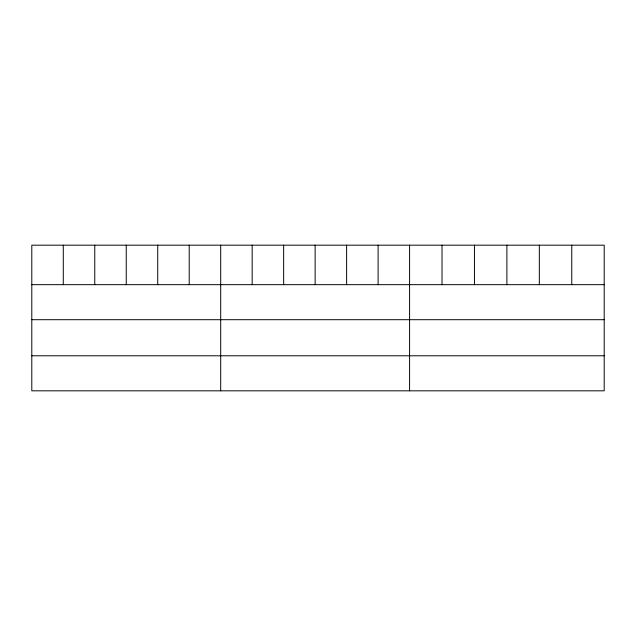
<?xml version="1.0" encoding="UTF-8"?>
<svg xmlns="http://www.w3.org/2000/svg" width="636" height="636" viewBox="0 0 636 636"><rect width="100%" height="100%" fill="white"/><g stroke="black" fill="none" stroke-linecap="round" stroke-linejoin="round"><path stroke-width="0.95" d="M604.2 284.666L604.2 390.822L31.8 390.822L31.8 245.178L604.2 245.178L604.2 284.666L31.8 284.666M31.8 319.701L604.2 319.701M31.8 355.786L604.2 355.786M571.764 245.178L571.764 284.666M539.328 245.178L539.328 284.666M506.892 245.178L506.892 284.666M474.456 245.178L474.456 284.666M442.02 245.178L442.02 284.666M409.584 245.178L409.584 390.822M378.102 245.178L378.102 284.666M346.62 245.178L346.62 284.666M315.138 245.178L315.138 284.666M283.656 245.178L283.656 284.666M252.174 245.178L252.174 284.666M220.692 245.178L220.692 390.822M189.21 245.178L189.21 284.666M157.728 245.178L157.728 284.666M126.246 245.178L126.246 284.666M94.764 245.178L94.764 284.666M63.282 245.178L63.282 284.666"/></g></svg>
